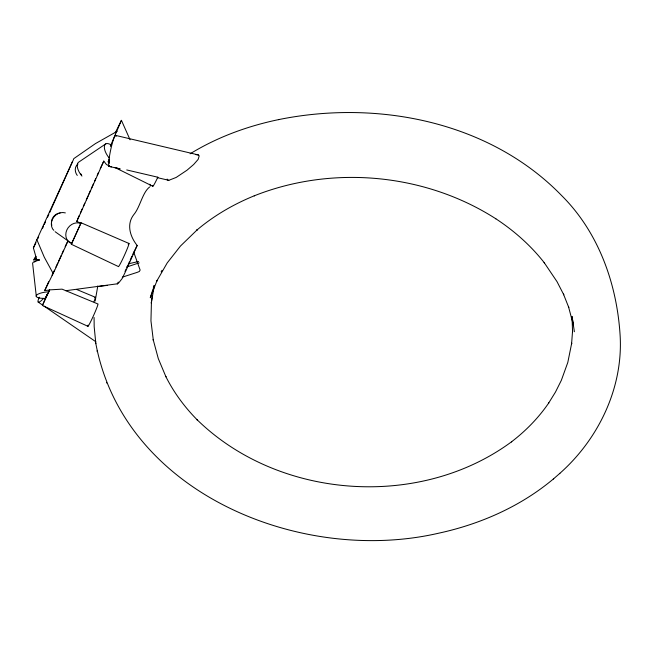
<?xml version="1.0" encoding="UTF-8"?>
<svg xmlns="http://www.w3.org/2000/svg" width="653" height="653" viewBox="0 0 653 653"><rect width="100%" height="100%" fill="white"/><g stroke="black" fill="none" stroke-linecap="round" stroke-linejoin="round"><path stroke-width="0.98" d="M94.081 317.489L94.179 326.696L95.844 343.674M36.633 259.257L33.401 247.952L33.866 246.679A140.191 0.735 -65.6 0 1 34.984 244.01L36.87 239.675A135.269 0.669 -65.6 0 1 43.025 226.118L72.401 161.691M87.951 326.32L42.412 305.482L47.204 294.274L45.392 298.348A10.921 3.143 -5.7 0 1 36.315 295.556A10.921 3.143 -5.7 0 1 48.795 291.809L49.661 289.875L62.059 289.148L97.86 303.947A12.285 0.743 -65.8 0 1 92.734 317.334A12.285 0.743 -65.8 0 1 88.073 325.129M109.312 163.348L109.394 161.462M151.439 302.012L150.949 320.811L153.324 340.262L153.177 339.593L158.287 358.579L165.952 376.83L165.723 376.365C173.804 392.486 184.636 407.154 197.312 419.961L197.059 419.699C278.798 499.578 419.748 509.666 511.732 441.657L511.438 441.877C525.787 430.907 538.586 417.83 548.789 402.901L548.504 403.325L555.466 392.078L561.351 380.315L567.8 362.448L571.702 343.176L571.579 344L572.567 330.826L572.559 331.936L572.061 317.407M55.081 231.684L67.92 240.81M152.255 295.458L151.292 303.18L154.296 285.443M95.175 301.033L97.803 285.949M116.087 136.453A15.901 1.877 -78.2 0 0 111.345 146.958A15.901 1.877 -78.2 0 0 108.945 166.344L109.182 165.707M153.267 288.226L154.124 285.426M152.965 289.181L150.28 297.752L157.12 280.341L156.549 281.451L167.225 262.898L180.481 246.026L197.271 229.742L196.773 230.166C213.972 215.596 233.701 204.152 254.564 195.688L254.221 195.827C332.238 164.793 425.111 173.371 495.831 218.771L495.496 218.551C514.042 230.68 530.881 245.552 544.529 263.045L544.145 262.547L557.009 281.639L563.8 294.821L563.433 294.054L568.763 307.457L568.42 306.371L573.342 324.957M128.984 243.471L81.094 222.787L80.85 223.481A11.117 9.836 -51.4 0 0 66.851 229.962A11.117 9.836 -51.4 0 0 71.618 243.553L71.757 243.12L67.888 241.194M80.776 223.236L76.817 221.44L76.997 220.583M128.192 244.23A12.782 0.808 -65.6 0 1 125.156 253.666A12.782 0.808 -65.6 0 1 118.332 266.522L71.299 244.255L71.757 243.12M130.061 139.766L121.417 120.332L110.357 146.215L110.904 144.933L109.557 144.101A11.134 5.151 55.3 0 0 104.333 146.941A11.134 5.151 55.3 0 0 109.165 157.936M81.094 222.787L71.365 244.263M49.661 289.875L42.412 305.482M149.668 186.97C142.46 192.333 140.117 207.189 133.857 214.559C126.176 224.281 130.143 236.737 137.171 245.479L130.478 260.563A129.155 8.179 -65.6 0 1 125.221 272.195L122.16 278.537L119.246 282.235A132.241 8.913 -65.3 0 1 117.622 283.769L65.847 290.699M73.626 159.177L49.644 212.609M48.64 281.769L44.682 290.634L49.604 289.973M97.199 175.355L98.35 172.767M109.19 165.935L106.439 164.532L103.786 161.111L76.817 221.44M91.298 188.611L93.322 184.073M94.481 181.461L95.665 178.8M132.747 254.335L137.171 245.479M86.269 199.859L88.065 195.835M88.857 194.072L90.514 190.374M44.306 224.493L45.539 221.767M47.587 217.188L48.828 214.445M77.658 219.041L79.233 215.539M80.368 213.017L82.213 208.903M83.331 206.405L84.792 203.14M67.953 241.096L66.092 245.201A245.022 3.592 -65.6 0 1 55.138 269.379L44.682 290.634M42.445 228.607L43.563 226.142M62.059 253.56L63.594 250.181M65.145 246.752L67.055 242.532M58.59 261.2L61.292 255.25M55.889 267.142L57.807 262.93M71.618 243.553L80.776 223.489M125.009 271.468L126.111 269.052M37.825 238.704L38.658 236.884M115.271 132.861L121.417 120.332M103.786 161.111L100.252 168.645M54.501 270.162L52.052 275.158M35.948 242.745L34.691 245.397M126.731 169.943L157.822 177.216L157.12 178.71A12.521 0.775 -65.4 0 1 152.875 185.623M109.329 159.422L108.112 161.977L109.239 159.659M34.242 246.336L33.401 247.952M117.246 284.006L118.25 282.063M45.392 298.348L48.795 291.809M157.242 177.592L157.822 177.216M559.515 473.637C598.197 439.526 622.97 388.494 620.179 336.417C617.175 284.512 598.817 232.272 561.254 195.182L560.829 194.733C488.86 121.319 377.083 99.599 278.709 119.589L278.423 119.654M95.705 342.858C123.425 493.137 301.057 565.082 438.8 533.166L438.996 533.126C480.665 524.049 520.906 506.287 553.679 478.722M553.336 479.024L559.874 473.327M77.985 164.074C74.254 166.686 74.671 172.172 77.266 175.42M73.862 158.589L95.477 143.578L117.156 131.335M105.762 143.872L78.744 162.107A10.995 5.338 54.8 0 0 81.96 176.081M34.348 262.033L36.135 261.069M190.121 153.806C217.261 137.138 247.585 126.062 278.709 119.589M36.854 260.816L38.282 260.302M126.829 266.971L139.171 262.849M122.25 277.182L137.138 272.383L139.342 271.485L140.134 270.056L133.718 252.156M128.674 263.763L138.558 261.494M60.125 213.017C54.175 213.441 50.085 219.808 51.807 225.416M38.56 260.237L39.425 260.065L34.495 259.012L33.891 259.208L34.185 259.837M39.237 259.837L38.396 259.992A10.848 3.396 -5.3 0 0 32.691 264.065L36.331 296.568M157.455 177.665L168.817 180.318L176.179 177.436L186.995 170.213L193.655 164.507L198.137 159.414L199.206 155.879L198.381 154.932L115.467 135.367M107.288 285.394L99.583 286.292M195.99 154.671L198.381 154.932M36.168 256.727L34.756 257.584L36.25 259.445M109.075 166.36L111.426 166.89M108.945 166.344L120.136 168.956L114.732 167.421L152.802 186.26M168.817 180.318L167.592 180.008L167.144 179.069M76.556 289.426L95.322 297.254M38.217 302.094L42.388 304.967M44.061 306.118L95.811 341.731M53.824 230.313L52.567 228.885A10.881 9.73 -50.9 0 1 53.938 216.894A10.881 9.73 -50.9 0 1 65.349 212.902M80.784 173.878L81.445 174.743M53.285 273.705L44.273 257.168L36.87 239.675M149.823 184.203L150.647 186.048M106.439 382.405L106.7 383.009M97.077 350.816L97.215 351.624M572.077 316.738L574.379 331.732M572.101 316.566L572.975 322.574M161.993 270.334A15.615 1.641 -64.6 0 1 161.144 271.852M131.939 256.156A108.814 6.963 -65.6 0 1 130.135 260.188M129.408 261.804A108.814 6.963 -65.6 0 1 128.315 264.22M127.947 265.028A108.814 6.963 -65.6 0 1 126.845 267.444M94.889 297.825A11.452 0.645 -65.8 0 1 93.934 301.776M33.785 260.229A10.358 5.689 -6.8 0 1 35.074 258.49M43.098 298.911A14.488 2.628 -54 0 1 39.409 297.188"/></g></svg>
